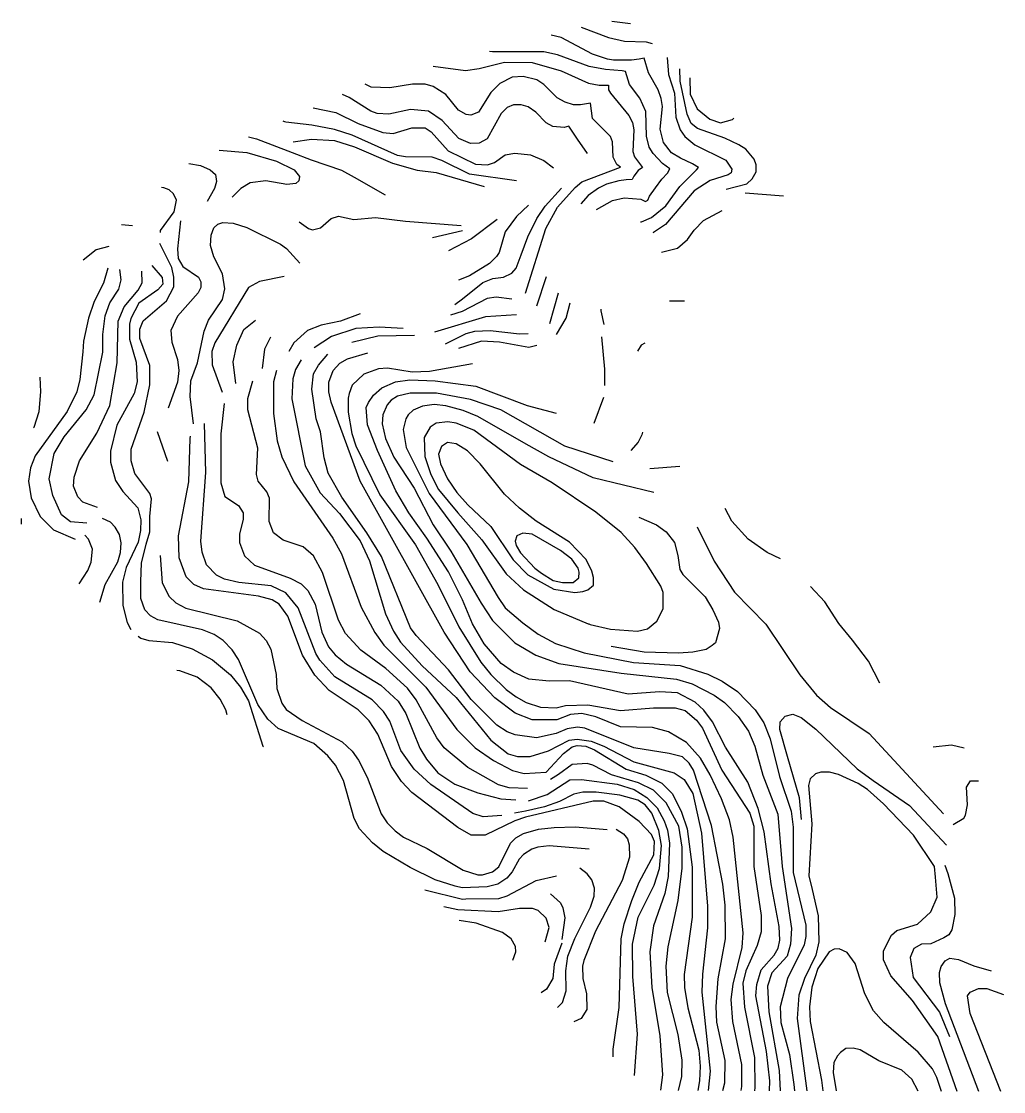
# Model space of a CAD drawing. Header units: inches. Extents: x 591129 to 593232, y 243557 to 245589.
# Drawn here: x 591129 to 591990, y 244651 to 245589 of the extents above; entities that cross this region are included whole.
import ezdxf

# ---------------------------------------------------------------- set-up
doc = ezdxf.new("R2010")
doc.units = ezdxf.units.IN
doc.header["$MEASUREMENT"] = 0
for name, color, linetype in [('ALAPSZINTVONAL', 7, 'Continuous'), ('FELEZOSZINTVONAL', 7, 'Continuous'), ('FOSZINTVONAL', 7, 'Continuous')]:
    doc.layers.add(name, color=color, linetype=linetype)

msp = doc.modelspace()

# ---------------------------------------------------------------- linework, layer by layer
at = {"layer": 'ALAPSZINTVONAL'}
for points, elevation in [([(591674.74, 245556.87), (591670.4, 245555.85), (591663.61, 245555.23), (591647.93, 245555.06), (591642.53, 245556.01), (591629.51, 245560.45), (591601.89, 245575.06), (591593.07, 245577.08)], 217.5), ([(591658.28, 245545.12), (591655.55, 245545.85), (591640.81, 245546.95), (591626.65, 245549.66), (591598.71, 245559.82), (591586.65, 245562.36), (591541.88, 245562.36), (591539.22, 245562.84)], 215), ([(591489.67, 245549.75), (591518.07, 245546.17), (591530.13, 245547.76), (591552.36, 245553.47), (591576.49, 245553.15), (591601.89, 245545.85), (591626.02, 245535.05), (591635.23, 245533.2), (591643.56, 245533.14)], 212.5), ([(591722.35, 245461.07), (591717.14, 245464.25), (591706.55, 245469.14), (591698.73, 245473.78), (591691.74, 245482.98), (591688.88, 245494.73), (591690.79, 245514.42), (591689.52, 245521.4), (591686.98, 245529.02), (591678.41, 245543.95), (591674.74, 245556.87)], 217.5), ([(591697.27, 245459.86), (591690.79, 245464.57), (591682.53, 245473.14), (591679.04, 245478.86), (591676.82, 245488.38), (591676.18, 245509.97), (591670.79, 245521.72), (591661.9, 245533.79), (591658.28, 245545.12)], 215), ([(591714.63, 245539.62), (591714.92, 245525.21)], 222.5), ([(591643.56, 245533.14), (591643.55, 245529.13), (591645.07, 245526.17), (591661.26, 245506.48), (591664.44, 245500.45), (591665.71, 245494.1), (591664.75, 245475.05), (591666.34, 245470.29), (591673.29, 245461.13)], 212.5), ([(591714.92, 245525.21), (591721.27, 245512.51), (591732.38, 245503.3), (591741.59, 245500.13), (591752.07, 245502.99), (591753.38, 245504.36)], 222.5), ([(591608.6, 245497.11), (591604.47, 245496.03), (591594.59, 245496.95), (591588.87, 245500.13), (591579.66, 245509.65), (591573, 245514.1), (591566.99, 245515.83), (591560.3, 245516.01), (591554.58, 245513.46), (591549.5, 245508.39), (591537.12, 245486.16), (591530.13, 245482.35), (591522.51, 245482.03), (591512.35, 245486.48), (591497.75, 245502.35), (591485.68, 245510.29), (591469.81, 245511.88), (591450.76, 245507.75), (591440.6, 245508.39), (591435.2, 245510.29), (591416.15, 245522.36), (591410.18, 245524.89)], 207.5), ([(591384.55, 245513.36), (591404.4, 245509.34), (591424.09, 245499.49), (591445.68, 245491.56), (591454.57, 245490.92), (591471.08, 245495.68), (591482.83, 245495.68), (591487.91, 245492.19), (591502.83, 245475.68), (591526.96, 245463.93), (591537.44, 245463.3), (591543.47, 245465.52), (591552.99, 245472.19), (591561.25, 245473.46), (591575.22, 245472.19), (591586.69, 245467.18)], 205), ([(591360.27, 245500.81), (591358.25, 245501.53)], 202.5), ([(591562.76, 245449.17), (591521.56, 245455.05), (591497.43, 245467.11), (591488.86, 245469.97), (591465.36, 245470.29), (591458.38, 245471.55), (591418.69, 245489.33), (591403.13, 245494.42), (591383.45, 245498.23), (591360.73, 245500.73)], 202.5), ([(591625.13, 245473.27), (591616.25, 245485.77), (591608.6, 245497.11)], 207.5), ([(591327.81, 245487.83), (591334.87, 245486.16), (591366.21, 245474.24)], 197.5), ([(591302.26, 245476.34), (591326.3, 245474.1), (591352.33, 245466.48), (591367.89, 245458.86), (591372.65, 245453.14), (591372.02, 245449.33), (591369.48, 245447.11), (591361.54, 245446.15), (591343.13, 245449.33), (591329.47, 245447.42), (591321.22, 245442.66), (591313.42, 245434.86)], 195), ([(591366.16, 245474.16), (591382.81, 245467.74), (591409.48, 245458.54), (591420.6, 245452.51), (591447.61, 245437.18)], 197.5), ([(591275.67, 245464.38), (591285.66, 245462.67), (591294.23, 245458.86), (591298.99, 245454.73), (591299.95, 245448.7), (591298.04, 245442.66), (591291.51, 245431.08)], 192.5), ([(591586.69, 245467.18), (591595.36, 245460.67)], 205), ([(591673.29, 245461.13), (591669.44, 245458.33), (591665.7, 245453.47), (591664.28, 245450.46)], 212.5), ([(591675.95, 245431.33), (591678.03, 245432.5), (591679.41, 245435.8), (591684.6, 245443.24), (591690.33, 245450.9), (591695.2, 245456), (591697.27, 245459.86)], 215), ([(591681.13, 245417.05), (591693.65, 245427.42), (591706.03, 245444.25), (591720.63, 245458.86), (591722.35, 245461.07)], 217.5), ([(591664.28, 245450.46), (591658.9, 245450.24), (591652.6, 245449.25), (591641.58, 245446.47), (591634.59, 245442.98), (591625.7, 245436.31), (591619.19, 245429.08)], 212.5), ([(591508.74, 245341.03), (591515.53, 245345.83), (591533.31, 245360.11), (591542.2, 245363.61), (591551.41, 245364.88), (591558.71, 245368.37), (591562.52, 245372.81), (591566.96, 245384.56), (591572.68, 245400.12), (591580.62, 245416.31), (591587.92, 245427.11), (591602.39, 245442.82)], 207.5), ([(591632.8, 245424.17), (591646.97, 245432.18), (591657.13, 245434.41), (591671.68, 245433.28), (591675.95, 245431.33)], 215), ([(591763.15, 245438.68), (591796.85, 245436.09)], 222.5), ([(591573.18, 245428.02), (591562.84, 245417.9), (591552.99, 245404.56), (591547.6, 245386.46), (591545.37, 245382.97), (591539.02, 245376.94), (591521.56, 245366.14), (591511.89, 245362.36)], 205), ([(591689.81, 245386.75), (591703.81, 245390.27), (591712.7, 245397.89), (591718.41, 245406.15), (591726.67, 245414.4), (591743.08, 245423.33)], 222.5), ([(591268.38, 245414.14), (591265.66, 245389.64), (591266.29, 245381.07), (591270.42, 245374.08), (591284.07, 245364.88), (591285.98, 245360.75), (591285.98, 245355.67), (591283.75, 245351.22), (591265.66, 245330.58), (591259.94, 245318.2), (591260.58, 245307.73), (591265.66, 245292.8), (591266.93, 245282.96), (591265.66, 245272.8), (591257.56, 245249.86)], 197.5), ([(591372.4, 245413.5), (591380.59, 245407.42), (591384.08, 245406.47), (591391.07, 245408.05), (591400.28, 245416.31), (591406.63, 245418.21), (591420.28, 245415.36), (591439.33, 245417.26), (591465.36, 245414.09), (591514.33, 245410.26)], 197.5), ([(591545.77, 245415.5), (591523.42, 245398.37), (591503.15, 245387.88)], 202.5), ([(591671.54, 245413.44), (591672.37, 245413.45), (591681.13, 245417.05)], 217.5), ([(591226.08, 245409.82), (591216.42, 245410.67)], 187.5), ([(591626.49, 244863.22), (591591.41, 244866.4), (591581.57, 244865.05), (591576.17, 244863.23), (591569.08, 244858.79), (591565.06, 244854.65), (591559.03, 244843.54), (591554.26, 244837.83), (591546.33, 244832.74), (591537.12, 244830.2), (591515.21, 244829.57), (591509.18, 244830.84), (591491.4, 244836.55), (591469.49, 244847.35), (591446, 244861.32), (591436.47, 244868.94), (591425.04, 244881.32), (591420.6, 244890.21), (591411.07, 244923.55), (591404.09, 244936.89), (591397.42, 244945.14), (591385.04, 244955.93), (591353.92, 244969.27), (591344.71, 244977.21), (591336.14, 244990.23), (591319, 245029.6), (591313.6, 245038.17), (591305.66, 245046.42), (591297.72, 245051.5), (591287.56, 245055.63), (591248.51, 245064.52), (591241.84, 245068.01), (591237.08, 245073.09), (591233.59, 245083.25), (591233.59, 245098.17), (591234.12, 245114.14), (591238.18, 245130.76), (591241.45, 245141.46), (591241.53, 245155.01), (591242.8, 245170.57), (591241.53, 245175.33), (591228.19, 245192.79), (591225.02, 245203.9), (591225.02, 245214.06), (591236.45, 245246.45), (591241.53, 245270.58), (591241.53, 245287.4), (591232.64, 245311.22), (591232.64, 245319.15), (591235.49, 245326.46), (591256.13, 245344.24), (591262.48, 245356.3), (591262.48, 245364.88), (591260.58, 245373.45), (591250.15, 245394.29)], 195), ([(591205.55, 245391.8), (591194.22, 245388.69), (591183.07, 245379.64)], 185), ([(591243.11, 245375.04), (591252.32, 245364.56), (591252.64, 245358.84), (591248.51, 245353.76), (591231.68, 245342.02), (591224.7, 245328.68), (591223.43, 245323.6), (591223.43, 245310.58), (591229.46, 245290.26), (591230.41, 245273.12), (591227.56, 245262.96), (591212.32, 245235.02), (591206.92, 245212.16), (591206.92, 245202.63), (591211.36, 245186.44), (591217.71, 245176.92), (591230.73, 245162.63), (591233.59, 245152.15), (591233.27, 245142.62), (591231.05, 245132.46), (591220.57, 245110.24), (591217.4, 245097.54), (591217.71, 245076.9), (591221.52, 245061.98), (591224.68, 245055.94)], 192.5), ([(591204.68, 245372.63), (591200.89, 245359.48), (591192.63, 245343.6), (591187.55, 245329), (591183.11, 245308.68), (591182.79, 245299.47), (591179.93, 245275.02), (591177.39, 245264.23), (591168.82, 245247.08), (591140.88, 245208.35), (591136.75, 245197.55), (591135.16, 245186.12), (591137.39, 245171.52), (591145.32, 245155.01), (591157.07, 245143.26), (591175.94, 245135.07)], 185), ([(591186.28, 245149.29), (591171.99, 245150.24), (591164.06, 245156.6), (591156.44, 245173.42), (591153.26, 245188.03), (591157.39, 245210.25), (591166.28, 245224.86), (591185.65, 245248.67), (591192.63, 245261.69), (591200.25, 245299.15), (591200.25, 245314.71), (591202.16, 245330.9), (591206.28, 245342.33), (591214.22, 245354.4), (591216.13, 245362.65), (591215.22, 245371.68)], 187.5), ([(591359, 245365.51), (591337.41, 245361.07), (591327.89, 245355.67), (591298.36, 245307.41), (591295.82, 245299.79), (591296.14, 245288.04), (591304.94, 245264.01)], 202.5), ([(591588.7, 245365.26), (591580.4, 245339.33)], 212.5), ([(591591.89, 245324.25), (591599.62, 245351.05)], 215), ([(591597.82, 245314.46), (591606.33, 245329), (591609.78, 245342.32)], 217.5), ([(591562.89, 245331.94), (591535.53, 245329.95), (591490.93, 245316.55)], 212.5), ([(591639.61, 245323.35), (591637.13, 245335.35), (591637.13, 245336.83)], 222.5), ([(591316.77, 245271.53), (591314.55, 245290.58), (591317.73, 245305.18), (591323.76, 245318.84), (591334.03, 245327.05)], 205), ([(591463.33, 245319.7), (591442.5, 245321.06), (591421.87, 245319.79), (591400.59, 245312.8), (591385.54, 245302.88)], 212.5), ([(591347.25, 245312.17), (591341.86, 245301.69), (591339.75, 245284.88)], 207.5), ([(591418.37, 245307.73), (591441.23, 245313.44), (591473.46, 245314.11)], 215), ([(591500.61, 245306.45), (591518.7, 245315.35), (591526.32, 245317.57), (591539.66, 245318.2), (591565.38, 245315.03), (591573.02, 245315.51)], 215), ([(591640.31, 245269.83), (591640.31, 245284.23), (591637.49, 245312.4)], 222.5), ([(591580.71, 245305.02), (591573.72, 245303.27), (591547.91, 245307.73), (591532.04, 245308.68), (591512.05, 245302.23)], 217.5), ([(591675.32, 245307.02), (591672.06, 245305.18), (591668.79, 245300.09)], 225), ([(591373.92, 245292.48), (591369.16, 245283.91), (591366.62, 245275.66), (591365.99, 245258.2), (591377.42, 245199.46), (591390.75, 245175.64), (591407.58, 245157.55), (591425.68, 245133.73), (591433.93, 245116.27), (591447.9, 245069.6), (591454.89, 245054.36), (591461.24, 245044.83), (591479.97, 245024.2), (591509.81, 244996.26), (591540.29, 244958.79), (591555.53, 244947.05), (591563.79, 244944.51), (591574.9, 244944.51), (591590.78, 244949.58), (591608.87, 244958.79), (591615.86, 244959.74), (591628.24, 244958.16), (591639.35, 244953.71), (591665.71, 244940.06), (591700.95, 244930.22), (591709.84, 244924.5), (591717.46, 244912.12), (591725.08, 244877.51), (591730.16, 244813.38), (591730.16, 244794.33), (591725.71, 244753.69), (591725.4, 244738.13), (591732.7, 244668.6), (591730.87, 244651.78)], 212.5), ([(591743.68, 244651.73), (591745.4, 244658.44), (591745.72, 244678.12), (591738.41, 244711.78), (591737.78, 244725.43), (591739.68, 244749.56), (591746.03, 244784.8), (591745.72, 244814.33), (591743.81, 244832.74), (591733.65, 244884.18), (591718.09, 244932.76), (591714.28, 244938.79), (591708.25, 244944.19), (591696.5, 244947.36), (591665.71, 244952.12), (591622.84, 244969.59), (591616.18, 244970.22), (591607.29, 244968.95), (591597.44, 244964.83), (591580.3, 244961.02), (591561.57, 244963.55), (591554.58, 244966.1), (591545.69, 244972.13), (591523.15, 244994.67), (591503.15, 245020.7), (591474.89, 245050.55), (591469.81, 245057.54), (591444.41, 245120.08), (591431.71, 245140.72), (591409.8, 245171.83), (591397.74, 245193.11), (591394.24, 245206.44), (591391.07, 245229.3), (591387.26, 245240.73), (591383.45, 245266.77), (591384.72, 245280.1), (591389.16, 245287.72), (591397.4, 245297.33)], 215), ([(591759.67, 244651.67), (591760.32, 244655.26), (591760.32, 244674.63), (591752.38, 244712.41), (591751.11, 244731.46), (591752.7, 244745.11), (591760.64, 244777.18), (591761.59, 244789.88), (591752.7, 244874.02), (591749.53, 244888.94), (591742.54, 244907.36), (591732.7, 244928.63), (591724.13, 244943.23), (591711.74, 244956.89), (591696.19, 244966.1), (591681.9, 244969.9), (591653.96, 244970.54), (591632.37, 244979.43), (591619.99, 244982.29), (591610.14, 244981.33), (591598.08, 244976.89), (591593.32, 244976.89), (591576.49, 244976.89), (591561.57, 244982.61), (591543.79, 244995.94), (591522.2, 245018.8), (591499.34, 245053.73), (591425.68, 245186.12), (591400.28, 245255.34), (591398.37, 245264.23), (591398.37, 245272.8), (591402.18, 245282.96), (591407.9, 245289.31), (591414.56, 245293.12), (591432.55, 245298.63)], 217.5), ([(591139.42, 245232.63), (591139.93, 245233.43), (591144.37, 245247.08), (591145.96, 245264.23), (591145.33, 245277.21)], 182.5), ([(591572.45, 244916.66), (591556.49, 244917.2), (591546.96, 244919.74), (591520.29, 244934.98), (591499.34, 244952.12), (591492.99, 244961.02), (591474.89, 244994.35), (591467.27, 245004.51), (591448.22, 245021.66), (591426.31, 245037.85), (591412.98, 245052.45), (591406.63, 245064.2), (591392.66, 245105.8), (591384.72, 245120.4), (591375.83, 245128.34), (591358.37, 245134.37), (591349.79, 245140.72), (591345.98, 245150.56), (591346.3, 245171.2), (591344.08, 245176.6), (591336.46, 245186.12), (591334.87, 245191.84), (591336.14, 245215.02), (591327.25, 245248.67), (591327.25, 245258.51), (591331.67, 245273.98)], 207.5), ([(591784.58, 244651.58), (591784.77, 244660.34), (591781.91, 244686.06), (591772.7, 244734.64), (591773.34, 244744.8), (591777.15, 244757.5), (591788.58, 244770.52), (591792.07, 244776.55), (591793.66, 244783.53), (591793.02, 244795.6), (591786.04, 244833.06), (591780.01, 244878.46), (591774.61, 244899.1), (591765.72, 244921.96), (591746.03, 244952.76), (591734.6, 244974.98), (591726.98, 244985.14), (591719.36, 244992.13), (591703.81, 245000.39), (591688.25, 245001.34), (591660.63, 244999.11), (591609.19, 245010.86), (591591.41, 245010.55), (591573.63, 245012.45), (591560.3, 245018.48), (591549.5, 245026.1), (591534.58, 245043.25), (591524.1, 245061.03), (591515.53, 245081.98), (591503.15, 245106.43), (591484.1, 245135.96), (591468.54, 245158.18), (591457.11, 245177.55), (591440.92, 245212.79), (591432.34, 245235.33), (591431.07, 245250.58), (591432.98, 245255.02), (591437.42, 245261.37), (591444.73, 245267.72), (591456.79, 245273.12), (591469.17, 245274.7), (591491.4, 245274.07), (591527.28, 245269.31), (591572.04, 245252.48), (591597.65, 245245.63)], 222.5), ([(591647.6, 245203), (591605.06, 245216.6), (591549.18, 245248.67), (591522.51, 245257.56), (591492.67, 245263.27), (591469.49, 245263.27), (591458.38, 245260.42), (591452.98, 245256.92), (591449.49, 245252.8), (591445.68, 245244.23), (591445.04, 245236.29), (591447.9, 245223.27), (591455.2, 245207.08), (591472.98, 245179.77), (591489.81, 245147.7), (591505.37, 245124.53), (591531.72, 245079.12), (591541.88, 245063.89), (591561.25, 245044.2), (591579.66, 245033.4), (591599.98, 245026.1), (591654.59, 245017.53), (591703.17, 245012.45), (591716.82, 245008.32), (591736.19, 244998.48), (591745.08, 244991.81), (591757.15, 244979.75), (591766.04, 244966.73), (591771.75, 244953.71), (591778.74, 244928.31), (591791.75, 244894.02), (591795.56, 244848.3), (591803.82, 244793.69), (591802.87, 244780.04), (591800.01, 244769.56), (591786.67, 244754.96), (591782.86, 244743.21), (591784.13, 244720.67), (591793.02, 244669.23), (591793.91, 244651.54)], 225), ([(591306.61, 245254.07), (591303.76, 245227.4), (591303.76, 245184.54), (591307.25, 245172.47), (591319, 245164.53), (591323.12, 245158.18), (591323.12, 245152.47), (591319.95, 245139.77), (591319.95, 245132.15), (591324.39, 245120.4), (591333.28, 245112.46), (591364.4, 245101.03), (591373.92, 245095.95), (591379.96, 245090.24), (591386.31, 245078.17), (591392.02, 245053.73), (591398.05, 245040.71), (591403.77, 245033.72), (591413.93, 245025.47), (591443.77, 245007.05), (591459.01, 244993.08), (591465.68, 244982.29), (591478.06, 244951.81), (591483.78, 244942.28), (591493.94, 244930.22), (591508.86, 244920.38), (591528.86, 244912.76), (591549.18, 244907.36), (591562.2, 244906.53)], 205), ([(591683.07, 245176.03), (591630.15, 245188.98), (591591.09, 245207.39), (591571.41, 245218.51), (591528.86, 245242.64), (591516.16, 245248.04), (591500.92, 245252.16), (591490.76, 245253.11), (591480.29, 245251.85), (591472.35, 245248.35), (591467.9, 245244.23), (591465.68, 245240.73), (591463.46, 245231.21), (591466, 245215.65), (591486.32, 245175.33), (591519.34, 245130.56), (591546.64, 245083.89), (591552.99, 245075), (591568.23, 245061.66), (591581.89, 245051.82), (591597.13, 245043.57), (591622.21, 245035.63), (591665.39, 245027.05), (591706.35, 245024.52), (591730.48, 245016.89), (591743.18, 245010.55), (591756.51, 245001.65), (591772.07, 244985.46), (591779.69, 244974.03), (591785.09, 244960.06), (591793.34, 244927.04), (591803.5, 244896.56), (591805.41, 244882.59), (591805.41, 244842.9), (591816.52, 244796.87), (591816.52, 244786.71), (591814.93, 244779.4), (591800.33, 244749.88), (591793.98, 244725.11), (591794.61, 244711.46), (591802.23, 244683.2), (591806.04, 244657.17), (591806.43, 244651.5)], 227.5), ([(591630.8, 245236.77), (591639.42, 245259.75)], 222.5), ([(591549.95, 244892.84), (591533.63, 244891.8), (591524.42, 244894.66), (591487.59, 244920.06), (591472.98, 244933.39), (591461.55, 244949.9), (591451.71, 244975.62), (591446.31, 244984.19), (591436.15, 244994.35), (591403.45, 245014.36), (591390.43, 245028.96), (591386.94, 245034.99), (591371.38, 245075), (591360.59, 245088.02), (591347.89, 245094.36), (591319.31, 245097.22), (591306.93, 245100.08), (591299.95, 245103.57), (591291.06, 245112.78), (591287.25, 245123.89), (591285.98, 245133.42), (591290.42, 245193.74), (591289.45, 245236.6)], 202.5), ([(591247.88, 245229.62), (591256.76, 245203.64)], 197.5), ([(591673.14, 245228.84), (591672.69, 245226.76), (591669.52, 245220.1), (591663.16, 245212.99)], 225), ([(591520.29, 245165.17), (591540.29, 245146.12), (591559.98, 245116.91), (591572.68, 245103.89), (591595.54, 245091.19), (591613.95, 245088.33), (591620.85, 245089.24), (591625.38, 245090.87), (591630.33, 245094.89), (591630.23, 245101.4), (591628.88, 245107.07), (591623.8, 245117.23), (591609.19, 245132.46), (591579.98, 245150.88), (591565.38, 245162.31), (591552.36, 245174.69), (591531.09, 245201.05), (591519.97, 245212.48), (591509.81, 245218.83), (591502.19, 245219.78), (591497.11, 245216.29), (591494.57, 245209.62), (591496.16, 245201.05), (591502.19, 245188.03), (591510.45, 245175.96), (591520.29, 245165.17)], 232.5), ([(591128.81, 245148.34), (591128.89, 245153.14)], 182.5), ([(591721.24, 245145.92), (591736.19, 245115.95), (591753.97, 245088.65), (591781.28, 245060.71), (591811.12, 245016.26), (591825.73, 244998.48), (591838.11, 244987.68), (591872.08, 244964.83), (591937.25, 244894.23)], 227.5), ([(591179.31, 245096.11), (591186.92, 245107.7), (591190.09, 245115), (591191.04, 245126.43), (591187.55, 245135.01), (591184.27, 245138.61)], 187.5), ([(591250.42, 245120.72), (591252.32, 245096.9), (591258.35, 245084.84), (591264.07, 245079.44), (591272.96, 245074.68), (591318.04, 245063.57), (591337.41, 245052.77), (591343.44, 245046.42), (591347.57, 245038.8), (591352.02, 245016.58), (591352.65, 245004.2), (591357.1, 244991.49), (591360.91, 244985.78), (591374.88, 244976.26), (591410.12, 244957.52), (591418.69, 244949.27), (591424.41, 244941.33), (591432.03, 244926.41), (591444.09, 244894.34), (591449.49, 244886.4), (591456.47, 244879.42), (591463.78, 244874.02), (591484.41, 244863.86), (591516.16, 244844.81), (591528.86, 244841), (591532.99, 244841), (591541.88, 244843.54), (591547.28, 244847.98), (591557.44, 244868.62), (591562.2, 244873.39), (591568.87, 244877.2), (591582.2, 244881.01), (591595.86, 244882.27), (591614.27, 244882.91), (591642.2, 244880.47)], 197.5), ([(591231.15, 245050.2), (591233.59, 245048.33), (591240.57, 245046.42), (591261.21, 245044.52), (591278.36, 245039.12), (591296.45, 245029.28), (591312.01, 245016.26), (591320.9, 245005.46), (591327.89, 244993.4), (591340.59, 244953.71), (591340.92, 244952.98)], 192.5), ([(591704.94, 244651.88), (591707.62, 244664.15), (591707.93, 244678.44), (591704.44, 244700.98), (591695.23, 244737.81), (591693.96, 244760.67), (591695.87, 244777.82), (591704.44, 244818.46), (591707.93, 244846.71), (591707.93, 244865.13), (591705.08, 244883.55), (591693.96, 244903.86), (591682.85, 244914.98), (591669.83, 244921.64), (591646.02, 244928.63), (591629.83, 244936.89), (591624.75, 244938.47), (591611.73, 244937.52), (591599.67, 244928.95), (591592.68, 244924.5)], 207.5), ([(591573.31, 244905.77), (591589.82, 244911.17), (591609.51, 244924.18), (591619.67, 244924.5), (591651.1, 244920.38), (591666.02, 244915.61), (591677.14, 244908.63), (591686.03, 244899.74), (591692.38, 244888.31), (591695.23, 244880.05), (591696.82, 244868.62), (591695.87, 244839.41), (591692.69, 244824.49), (591682.85, 244796.23), (591679.68, 244773.37), (591681.58, 244741.94), (591688.57, 244699.71), (591690.79, 244665.42), (591688.9, 244651.94)], 205), ([(591945.44, 244884.91), (591954.95, 244890.53), (591956.54, 244893.07), (591958.12, 244902.28), (591957.17, 244917.83), (591960.66, 244923.23), (591967.7, 244923.23)], 227.5), ([(591666.29, 244664.8), (591668.88, 244701.3), (591664.75, 244751.78), (591664.44, 244780.04), (591669.52, 244803.85), (591683.49, 244831.79), (591688.25, 244846.4), (591689.84, 244866.72), (591687.61, 244879.73), (591681.58, 244894.98), (591675.55, 244902.28), (591669.2, 244906.4), (591653.32, 244910.85), (591632.69, 244913.39), (591620.94, 244913.39), (591613, 244911.48), (591600.62, 244905.14), (591587.28, 244900.37), (591570.77, 244896.56), (591560.94, 244894.91)], 202.5), ([(591650.25, 244880.8), (591656.62, 244876.88), (591659.99, 244872.43), (591661.58, 244867.04), (591661.9, 244856.24), (591655.55, 244835.92), (591632.05, 244791.47), (591621.89, 244765.75), (591620.62, 244760.67), (591620.94, 244749.88), (591624.11, 244736.54), (591624.43, 244722.89), (591619.35, 244714.95), (591613.12, 244711.89)], 197.5), ([(591598.81, 244724.57), (591603.16, 244728.92), (591606.33, 244739.08), (591606.02, 244756.55), (591607.92, 244769.56), (591613.95, 244785.12), (591627.61, 244812.42), (591630.78, 244822.27), (591631.1, 244829.25), (591628.88, 244836.55), (591624.75, 244841.64), (591618.41, 244846.59)], 195), ([(591482.37, 244827.7), (591515.53, 244819.41), (591518.39, 244819.73), (591547.28, 244820.05), (591554.58, 244822.58), (591579.98, 244835.92), (591597.75, 244839.85)], 192.5), ([(591592.73, 244824.33), (591601.25, 244816.23), (591603.48, 244811.79), (591605.06, 244803.22), (591602.66, 244784.15)], 192.5), ([(591559.73, 244766.15), (591562.26, 244773.33), (591561.88, 244778.14), (591558.07, 244784.8), (591550.45, 244790.2), (591527.59, 244798.45), (591512.68, 244800.86)], 187.5), ([(591602.42, 244780.97), (591595.86, 244762.58), (591594.59, 244749.88), (591589.19, 244740.67), (591584.37, 244737.36)], 192.5), ([(591935.29, 244651.01), (591931.14, 244663.2), (591927.33, 244670.82), (591914.94, 244685.42), (591884.78, 244711.46), (591875.89, 244721.62), (591868.27, 244736.54), (591859.7, 244763.21), (591852.71, 244772.74), (591845.73, 244775.91), (591841.28, 244775.6), (591836.84, 244773.37), (591827, 244758.77), (591821.6, 244742.26), (591819.69, 244725.11), (591820.33, 244712.41), (591830.17, 244660.98), (591831.28, 244651.4)], 232.5), ([(591967.96, 244650.89), (591938.76, 244727.65), (591933.99, 244746.07), (591933.68, 244755.27), (591934.95, 244760.36), (591938.44, 244765.43), (591942.57, 244767.66), (591950.19, 244766.7), (591963.84, 244760.99), (591978.87, 244756.8)], 227.5), ([(591987.44, 244650.82), (591960.35, 244719.4), (591958.12, 244734.64), (591960.35, 244738.13), (591967.65, 244741.3), (591974.95, 244741.3), (591989.79, 244736.03)], 225), ([(591914.89, 244651.09), (591909.23, 244661.61), (591900.66, 244669.55), (591880.34, 244677.8), (591864.14, 244687.33), (591857.79, 244688.92), (591851.44, 244688.6), (591846.68, 244685.11), (591844.14, 244682.25), (591840.97, 244676.22), (591840.33, 244667.64), (591843.16, 244651.36)], 235)]:
    msp.add_lwpolyline(points, dxfattribs=dict(at, elevation=elevation))
at = {"layer": 'FELEZOSZINTVONAL'}
for points, elevation in [([(591662.77, 245586.82), (591646.52, 245589.08)], 221.25), ([(591746.67, 245442.03), (591764.77, 245446.79), (591769.53, 245450.92), (591773.02, 245457.27), (591773.02, 245463.3), (591771.12, 245468.38), (591763.81, 245476.95), (591757.75, 245480.88), (591745.4, 245486.8), (591721.59, 245495.05), (591715.87, 245499.49), (591712.38, 245507.75), (591706.35, 245536.64), (591706.08, 245547.4)], 221.25), ([(591710.06, 245343.92), (591696.98, 245343.92)], 223.75), ([(591705.99, 245198.73), (591679.68, 245196.85)], 226.25), ([(591794.16, 245117.9), (591782.55, 245123.58), (591765.93, 245135.24), (591751.43, 245150.88), (591745.85, 245162.18)], 226.25), ([(591670.15, 245154.37), (591685.39, 245147.7), (591693.96, 245141.67), (591701.27, 245132.15), (591704.16, 245120.88), (591706.03, 245108.65), (591708.57, 245104.21), (591728.25, 245084.52), (591735, 245073.27), (591740, 245062.3), (591740.64, 245056.9), (591737.14, 245044.2), (591734.29, 245041.98), (591729.21, 245038.48), (591717.46, 245035.95), (591704.92, 245035.23), (591674.6, 245035.95), (591645.75, 245040.93)], 228.75), ([(591584.74, 245105.48), (591594.9, 245098.81), (591603.16, 245097.22), (591612.37, 245097.22), (591617.45, 245101.35), (591617.76, 245106.11), (591616.81, 245109.61), (591611.41, 245117.54), (591601.44, 245125.26), (591576.49, 245139.45), (591568.23, 245140.4), (591563.15, 245138.18), (591561.65, 245133.53), (591562.52, 245129.61), (591566.33, 245123.26), (591578.82, 245109.81)], 233.75), ([(591578.82, 245109.81), (591584.74, 245105.48)], 233.75), ([(591881.29, 245008.96), (591871.45, 245028.33), (591857.21, 245046.54), (591845.41, 245061.35), (591833.03, 245080.08), (591820.55, 245093.71)], 226.25), ([(591812.71, 244889.26), (591810.8, 244908.31), (591800.38, 244944.47), (591793.66, 244968.32), (591793.98, 244974.98), (591798.42, 244980.07), (591805.09, 244981.65), (591812.39, 244978.8), (591825.06, 244968.59), (591861.29, 244933.71), (591875.6, 244923.58), (591907.32, 244901.64), (591939.62, 244866.87)], 228.75), ([(591927.94, 244952.99), (591944.15, 244954.98), (591955.2, 244952.14)], 226.25), ([(591938.15, 244849.29), (591941.04, 244842.12), (591946.69, 244820.36), (591947.01, 244806.08), (591944.47, 244792.74), (591941.93, 244788.3), (591937.35, 244785.68), (591926.06, 244780.36), (591917.8, 244780.04), (591911.13, 244776.23), (591907.96, 244768.29), (591910.64, 244750.84), (591933.68, 244720.35), (591942.38, 244699.17)], 228.75)]:
    msp.add_lwpolyline(points, dxfattribs=dict(at, elevation=elevation))
at = {"layer": 'FOSZINTVONAL'}
for points, elevation in [([(591619.53, 245584.07), (591643.48, 245575.06), (591657.45, 245571.89), (591676.5, 245571.25), (591681.59, 245569.7)], 220), ([(591694.95, 245557.54), (591696.19, 245542.67), (591701.27, 245526.17), (591702.54, 245505.21), (591706.35, 245494.1), (591710.47, 245488.07), (591719.05, 245480.76), (591746.35, 245467.43), (591751.43, 245459.49), (591751.04, 245456.37)], 220), ([(591627.81, 245517.54), (591619.03, 245516.01), (591612.68, 245516.01), (591605.38, 245518.23), (591598.4, 245522.04), (591586.65, 245533.79), (591580.62, 245537.91), (591568.55, 245540.77), (591559.03, 245540.14), (591548.23, 245534.74), (591540.29, 245526.8), (591529.5, 245509.65), (591522.83, 245506.8), (591518.7, 245507.43), (591512.04, 245511.24), (591500.92, 245524.89), (591489.81, 245531.88), (591482.83, 245534.1), (591471.71, 245534.1), (591451.71, 245530.93), (591435.52, 245531.56), (591430.28, 245533.93)], 210), ([(591654.11, 245461.29), (591650.9, 245463.56), (591647.58, 245470.17), (591646.86, 245483.36), (591645.07, 245488.07), (591629.51, 245503.94), (591627.81, 245517.54)], 210), ([(591367.04, 245483.38), (591383.13, 245485.84), (591403.13, 245484.57), (591420.91, 245479.17), (591454.25, 245464.89), (591475.84, 245458.54), (591492.35, 245456.63), (591534.32, 245444.32)], 200), ([(591570.57, 245350.77), (591588.55, 245407.42), (591598.71, 245426.15), (591614.2, 245443.51), (591620.05, 245448.32), (591654.11, 245461.29)], 210), ([(591751.04, 245456.37), (591748.24, 245454.62), (591732.7, 245449.65), (591718.41, 245440.44), (591693.33, 245410.91), (591682.97, 245403.89)], 220), ([(591250.63, 245404.02), (591250.88, 245405.64), (591262.8, 245422.02), (591264.7, 245432.5), (591262.16, 245437.9), (591258.35, 245441.39), (591253.59, 245443.3), (591251.55, 245443.36)], 190), ([(591279.63, 245236.29), (591276.77, 245260.1), (591277.4, 245274.07), (591283.12, 245289.63), (591289.15, 245317.57), (591292.96, 245327.09), (591305.03, 245345.19), (591307.25, 245354.71), (591305.03, 245367.73), (591297.41, 245382.65), (591294.55, 245392.5), (591295.18, 245401.7), (591297.41, 245408.05), (591300.9, 245411.23), (591305.34, 245412.82), (591314.55, 245412.18), (591326.3, 245408.37), (591355.83, 245393.77), (591361.22, 245389.96), (591372.75, 245376.98)], 200), ([(591515.38, 245405.36), (591489.18, 245399.42)], 200), ([(591682.97, 245403.89), (591682.44, 245403.7)], 220), ([(591195.49, 245162.95), (591182.79, 245167.71), (591178.34, 245172.15), (591174.53, 245181.68), (591175.17, 245189.61), (591179.61, 245203.9), (591194.85, 245228.03), (591206.28, 245252.48), (591212.63, 245289.63), (591213.59, 245326.14), (591218.98, 245338.84), (591231.05, 245353.45), (591234.54, 245359.8), (591234.25, 245370.14)], 190), ([(591558.7, 245345.57), (591545.06, 245347.41), (591537.12, 245346.14), (591515.21, 245334.71), (591504.9, 245331.59)], 210), ([(591425.68, 245332.81), (591408.53, 245326.14), (591391.7, 245322.65), (591379.64, 245318.2), (591367.57, 245307.41), (591363.32, 245299.67)], 210), ([(591352.33, 245282.96), (591349.79, 245273.12), (591349.79, 245245.18), (591352.97, 245221.36), (591357.1, 245207.39), (591367.57, 245185.49), (591401.86, 245135.96), (591409.48, 245122.3), (591426.63, 245075.63), (591438.69, 245053.41), (591446.63, 245042.3), (591483.46, 245005.46), (591510.45, 244968.32), (591526.64, 244952.12), (591542.52, 244941.01), (591559.34, 244932.44), (591569.5, 244929.58), (591588.69, 244930.89), (591604.11, 244947.36), (591611.73, 244953.08), (591615.86, 244954.35), (591623.48, 244953.71), (591631.1, 244950.54), (591659.04, 244933.39), (591676.18, 244928.31), (591690.15, 244921.33), (591699.68, 244911.8), (591707.3, 244895.93), (591712.38, 244881.32), (591716.82, 244847.67), (591716.82, 244803.85), (591709.84, 244753.37), (591710.16, 244741.94), (591713.01, 244724.16), (591722.54, 244687.01), (591723.81, 244673.04), (591723.17, 244660.34), (591721.72, 244651.81)], 210), ([(591524.1, 245288.99), (591486.64, 245282.01), (591471.4, 245281.69), (591449.81, 245285.18), (591441.87, 245284.55), (591428.85, 245279.79), (591418.69, 245270.26), (591416.15, 245262.96), (591415.2, 245258.83), (591415.2, 245246.45), (591418.37, 245227.71), (591421.87, 245216.92), (591443.14, 245174.06), (591474.25, 245130.24), (591493.94, 245095.32), (591512.35, 245058.17), (591531.4, 245027.37), (591540.29, 245016.58), (591553.63, 245003.24), (591562.52, 244996.89), (591571.41, 244991.81), (591583.79, 244988), (591597.44, 244987.37), (591605.7, 244989.27), (591625.38, 244989.91), (591653.96, 244984.83), (591682.85, 244987.37), (591701.9, 244987.37), (591710.79, 244984.83), (591720.63, 244976.57), (591725.71, 244969.59), (591742.86, 244932.76), (591767.31, 244894.98), (591770.8, 244883.55), (591770.8, 244848.3), (591777.15, 244805.12), (591777.15, 244790.83), (591773.66, 244778.77), (591763.81, 244756.55), (591761.27, 244745.75), (591762.54, 244724.8), (591771.43, 244680.66), (591771.75, 244654.31), (591771.44, 244651.63)], 220), ([(591511.4, 245158.18), (591532.36, 245134.69), (591553.63, 245104.84), (591568.87, 245090.87), (591595.86, 245073.41), (591625.7, 245061.03), (591626.29, 245060.78), (591626.87, 245060.54), (591627.46, 245060.3), (591645.06, 245056.12), (591668.88, 245054.36), (591677.77, 245056.58), (591685.71, 245063.25), (591691.42, 245074.05), (591691.42, 245088.33), (591689.2, 245094.05), (591676.82, 245113.73), (591666.66, 245127.7), (591654.59, 245141.04), (591632.37, 245158.82), (591593.95, 245184.54), (591566.33, 245200.73), (591525.37, 245230.57), (591509.81, 245236.92), (591502.51, 245237.88), (591492.35, 245236.92), (591487.27, 245233.43), (591481.87, 245224.22), (591482.51, 245207.71), (591487.59, 245191.84), (591494.57, 245178.82), (591511.4, 245158.18)], 230), ([(591647.61, 244681.35), (591647.61, 244687.96), (591652.69, 244724.48), (591654.59, 244784.8), (591657.13, 244797.82), (591663.8, 244818.46), (591670.47, 244834.33), (591683.17, 244858.46), (591683.8, 244870.21), (591681.26, 244876.24), (591670.47, 244887.67), (591652.69, 244900.37), (591639.35, 244905.45), (591630.15, 244905.45), (591570.77, 244891.48), (591561.25, 244888.31), (591535.21, 244875.61), (591523.15, 244875.61), (591511.4, 244882.27), (591471.08, 244913.07), (591461.87, 244922.6), (591453.3, 244935.93), (591441.23, 244964.19), (591433.61, 244975.94), (591424.09, 244985.46), (591398.69, 245002.61), (591385.99, 245015.94), (591375.19, 245033.4), (591362.49, 245067.7), (591354.87, 245078.17), (591348.52, 245081.98), (591336.78, 245085.16), (591288.52, 245091.51), (591279.94, 245095.32), (591273.28, 245101.98), (591267.24, 245118.81), (591266.61, 245138.18), (591275.5, 245185.49), (591276.84, 245223.27), (591276.91, 245225.33)], 200), ([(591197.44, 245080.06), (591202.16, 245095.32), (591213.27, 245115.32), (591215.81, 245123.58), (591216.13, 245131.83), (591214.86, 245139.13), (591211.05, 245145.8), (591206.92, 245149.93), (591199.85, 245153.22)], 190), ([(591309.19, 244981.08), (591307.88, 244985.46), (591303.12, 244994.99), (591295.18, 245004.83), (591282.8, 245014.04), (591267.56, 245019.75), (591265.15, 245020.09)], 190), ([(591929.26, 244848.14), (591910.82, 244875.61), (591884.46, 244903.23), (591870.49, 244915.61), (591862.24, 244921.01), (591845.09, 244928.95), (591837.16, 244930.85), (591829.54, 244930.85), (591824.77, 244929.27), (591820.33, 244925.14), (591818.74, 244919.11), (591821.6, 244885.45), (591819.06, 244840.05), (591821.92, 244827.98), (591827.31, 244804.8), (591827.95, 244782.26), (591825.09, 244770.52), (591815.25, 244749.88), (591810.17, 244735.27), (591808.9, 244714.95), (591817.29, 244651.46)], 230), ([(591949.18, 244650.96), (591932.09, 244699.08), (591909.86, 244730.83), (591890.81, 244752.42), (591884.46, 244766.39), (591884.46, 244774.33), (591891.45, 244787.98), (591896.21, 244792.11), (591914.31, 244797.5), (591926.06, 244808.3), (591931.45, 244821.32), (591930.03, 244838.77), (591929.26, 244848.14)], 230), ([(591588.02, 244782.16), (591591.41, 244794.64), (591588.87, 244802.9), (591581.89, 244809.57), (591576.81, 244811.47), (591565.38, 244811.47), (591546.64, 244808.3), (591511.4, 244810.2), (591499.12, 244812.86)], 190)]:
    msp.add_lwpolyline(points, dxfattribs=dict(at, elevation=elevation))

doc.saveas('drawing.dxf')
